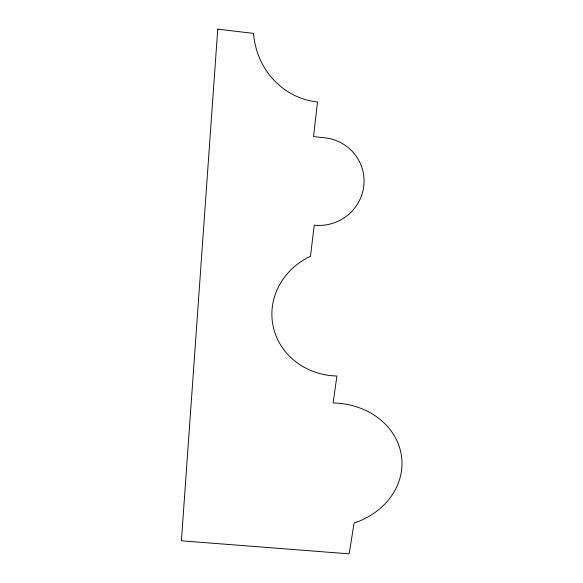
<?xml version="1.0" encoding="UTF-8"?>
<svg xmlns="http://www.w3.org/2000/svg" width="583" height="583" viewBox="0 0 583 583"><rect width="100%" height="100%" fill="white"/><g stroke="black" fill="none" stroke-linecap="round" stroke-linejoin="round"><path stroke-width="0.87" d="M217.751 29.15L181.4 540.805L349.144 553.85L354.107 522.995A72.263 62.031 -4.8 0 0 401.206 454.303A72.263 62.031 -4.8 0 0 333.119 402.97L336.916 376.006A68.43 63.248 -8.8 0 1 273.259 326.786A68.43 63.248 -8.8 0 1 310.469 256.265L314.23 225.191A44.687 43.893 -17 0 0 363.61 187.223A44.687 43.893 -17 0 0 326.764 138.047L313.516 136.575L317.531 101.952A75.593 71.724 -85.8 0 1 253.539 33.413L217.751 29.15"/></g></svg>
